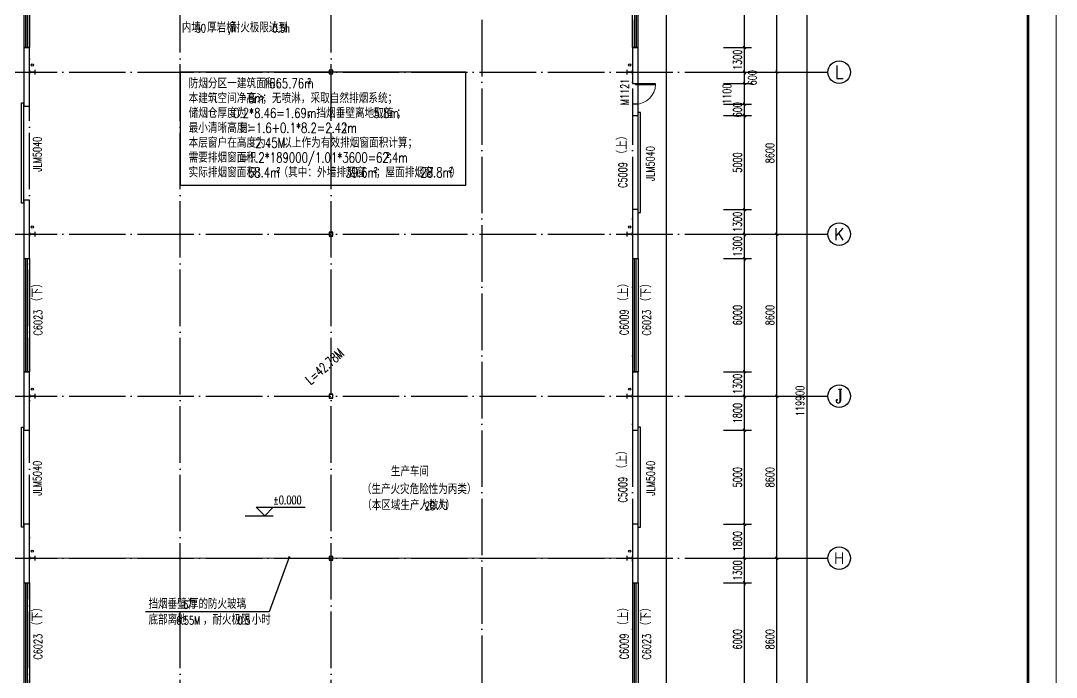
# Model space of a CAD drawing. Extents: x 409931 to 937299, y -508824 to 132289.
# Drawn here: x 509147 to 564097, y -118196 to -83350 of the extents above; entities that cross this region are included whole.
import ezdxf
from ezdxf.enums import TextEntityAlignment as Align

# ---------------------------------------------------------------- set-up
doc = ezdxf.new("R2010")
doc.units = 0
doc.header["$LTSCALE"] = 1500
doc.header["$MEASUREMENT"] = 0
doc.linetypes.add('DASH', pattern=[0.35, 0.25, -0.1])
doc.linetypes.add('DOTE', pattern=[2.42, 2, -0.2, 0.02, -0.2])
doc.layers.get('Defpoints').update_dxf_attribs({"color": 252})
for name, color, linetype in [('07m', 36, 'Continuous'), ('AXIS', 3, 'Continuous'), ('AXIS_TEXT', 7, 'Continuous'), ('COLUMN', 2, 'Continuous'), ('DIM_ELEV', 3, 'Continuous'), ('DIM_LEAD', 3, 'Continuous'), ('DIM_SYMB', 3, 'Continuous'), ('DOTE', 1, 'Continuous'), ('PUB_DIM', 3, 'Continuous'), ('PUB_STRM', 4, 'Continuous'), ('PUB_TEXT', 7, 'Continuous'), ('STAIR', 2, 'Continuous'), ('WALL', 7, 'Continuous'), ('WINDOW', 4, 'Continuous'), ('WINDOW_TEXT', 7, 'Continuous'), ('排烟注明', 6, 'Continuous')]:
    doc.layers.add(name, color=color, linetype=linetype)
doc.layers.add('TK', color=151, linetype='Continuous', lineweight=13)
doc.styles.add('_HZTXT', font='txt.shx', dxfattribs={"width": 0.75, "bigfont": 'HZTXT.shx'})
doc.styles.add('_TCH_AXIS', font='COMPLEX', dxfattribs={"bigfont": 'GBCBIG'})
doc.styles.add('_TCH_DIM', font='SIMPLEX', dxfattribs={"bigfont": 'GBCBIG'})
doc.styles.add('_TCH_DIM_T3', font='SIMPLEX', dxfattribs={"width": 0.705882, "bigfont": 'GBCBIG'})
doc.styles.add('_TCH_WINDOW', font='SIMPLEX', dxfattribs={"bigfont": 'GBCBIG'})
doc.styles.add('COMPLEX', font='COMPLEX')
doc.dimstyles.new('_TCH_ARCH&&150', dxfattribs={"dimtxt": 446.25, "dimasz": 150, "dimexe": 375, "dimexo": 450, "dimgap": 150, "dimtad": 1, "dimdec": 0, "dimzin": 0, "dimdsep": 46, "dimtxsty": '_TCH_DIM_T3', "dimblk": 'ARCHTICK', "dimcen": 0.09, "dimclrt": 7, "dimazin": 2, "dimtfac": 1, "dimtdec": 0, "dimtix": 1, "dimtmove": 2, "dimatfit": 3, "dimfxl": 0, "dimtolj": 1, "dimtzin": 0, "dimarcsym": 0})

# ---------------------------------------------------------------- blocks, each defined once
blk = doc.blocks.new('TK-A0')
at = {"layer": 'TK'}
for p, q in [((1189, 841), (0, 841)), ((1179, 831), (25, 831))]:
    blk.add_line(p, q, dxfattribs=at)
at = {"layer": 'TK', "const_width": 1}
blk.add_lwpolyline([(25, 831), (1179, 831), (1179, 10), (25, 10)], close=True, dxfattribs=at)
blk = doc.blocks.new('A$C2EA612DB')
for points in [[(-31700, 68455), (-31700, 68675), (-31710, 68675), (-31710, 68569), (-31990, 68569), (-31990, 68675), (-32000, 68675), (-32000, 68455), (-31990, 68455), (-31990, 68561), (-31710, 68561), (-31710, 68455)], [(-16100, 68465), (-15900, 68465), (-15900, 68665), (-16100, 68665)], [(-16094, 68471), (-15906, 68471), (-15906, 68659), (-16094, 68659)], [(0, 68455), (0, 68675), (-10, 68675), (-10, 68569), (-290, 68569), (-290, 68675), (-300, 68675), (-300, 68455), (-290, 68455), (-290, 68561), (-10, 68561), (-10, 68455)], [(-31700, 59855), (-31700, 60075), (-31710, 60075), (-31710, 59969), (-31990, 59969), (-31990, 60075), (-32000, 60075), (-32000, 59855), (-31990, 59855), (-31990, 59961), (-31710, 59961), (-31710, 59855)], [(-16100, 59865), (-15900, 59865), (-15900, 60065), (-16100, 60065)], [(-16094, 59871), (-15906, 59871), (-15906, 60059), (-16094, 60059)], [(0, 59855), (0, 60075), (-10, 60075), (-10, 59969), (-290, 59969), (-290, 60075), (-300, 60075), (-300, 59855), (-290, 59855), (-290, 59961), (-10, 59961), (-10, 59855)], [(-31700, 51255), (-31700, 51475), (-31710, 51475), (-31710, 51369), (-31990, 51369), (-31990, 51475), (-32000, 51475), (-32000, 51255), (-31990, 51255), (-31990, 51361), (-31710, 51361), (-31710, 51255)], [(-16100, 51265), (-15900, 51265), (-15900, 51465), (-16100, 51465)], [(-16094, 51271), (-15906, 51271), (-15906, 51459), (-16094, 51459)], [(0, 51255), (0, 51475), (-10, 51475), (-10, 51369), (-290, 51369), (-290, 51475), (-300, 51475), (-300, 51255), (-290, 51255), (-290, 51361), (-10, 51361), (-10, 51255)], [(-31700, 42655), (-31700, 42875), (-31710, 42875), (-31710, 42769), (-31990, 42769), (-31990, 42875), (-32000, 42875), (-32000, 42655), (-31990, 42655), (-31990, 42761), (-31710, 42761), (-31710, 42655)], [(-16100, 42665), (-15900, 42665), (-15900, 42865), (-16100, 42865)], [(0, 42655), (0, 42875), (-10, 42875), (-10, 42769), (-290, 42769), (-290, 42875), (-300, 42875), (-300, 42655), (-290, 42655), (-290, 42761), (-10, 42761), (-10, 42655)], [(-16094, 42671), (-15906, 42671), (-15906, 42859), (-16094, 42859)]]:
    blk.add_lwpolyline(points, close=True)
blk = doc.blocks.new('雨水管')
at = {"layer": 'PUB_STRM'}
for centre in [(-32054, 77773), (-346, 77773), (-32054, 69173), (-346, 69173), (-32054, 60573), (-346, 60573), (-32054, 51973), (-346, 51973)]:
    blk.add_circle(centre, 60, dxfattribs=at)
blk = doc.blocks.new('_ArchTick')
at = {"color": 0, "linetype": 'ByBlock', "const_width": 0.4}
blk.add_lwpolyline([(-0.5, -0.5), (0.5, 0.5)], dxfattribs=at)
blk = doc.blocks.new('*D587')
at = {"layer": 'Defpoints', "color": 0}
for p in [(545997, -113177), (547555, -113177), (545997, -119177)]:
    blk.add_point(p, dxfattribs=at)
at = {"layer": 'PUB_DIM', "color": 0, "lineweight": -2}
for p, q in [((546447, -113177), (547930, -113177)), ((547555, -119177), (547555, -113177)), ((546447, -119177), (547930, -119177))]:
    blk.add_line(p, q, dxfattribs=at)
at = {"layer": 'PUB_DIM', "color": 0, "lineweight": -2, "xscale": 150, "yscale": 150, "zscale": 150}
for p, rotation in [((547555, -113177), 90), ((547555, -119177), 270)]:
    blk.add_blockref('_ArchTick', p, dxfattribs=dict(at, rotation=rotation))
at = {"layer": 'PUB_DIM', "color": 7, "insert": (547182, -116177), "char_height": 446.2, "attachment_point": 5, "rotation": 90, "style": '_TCH_DIM_T3'}
blk.add_mtext('\\A1;6000', dxfattribs=at)
blk = doc.blocks.new('*D588')
at = {"layer": 'Defpoints', "color": 0}
for p in [(545997, -111877), (547555, -111877), (545997, -113177)]:
    blk.add_point(p, dxfattribs=at)
at = {"layer": 'PUB_DIM', "color": 0, "lineweight": -2}
for p, q in [((546447, -111877), (547930, -111877)), ((547555, -111877), (547555, -111727)), ((547555, -113177), (547555, -111877)), ((546447, -113177), (547930, -113177)), ((547555, -113177), (547555, -113327))]:
    blk.add_line(p, q, dxfattribs=at)
at = {"layer": 'PUB_DIM', "color": 0, "lineweight": -2, "xscale": 150, "yscale": 150, "zscale": 150}
for p, rotation in [((547555, -111877), 270), ((547555, -113177), 90)]:
    blk.add_blockref('_ArchTick', p, dxfattribs=dict(at, rotation=rotation))
at = {"layer": 'PUB_DIM', "color": 7, "insert": (547182, -112527), "char_height": 446.2, "attachment_point": 5, "rotation": 90, "style": '_TCH_DIM_T3'}
blk.add_mtext('\\A1;1300', dxfattribs=at)
blk = doc.blocks.new('*D589')
at = {"layer": 'Defpoints', "color": 0}
for p in [(545997, -110077), (547555, -110077), (545997, -111877)]:
    blk.add_point(p, dxfattribs=at)
at = {"layer": 'PUB_DIM', "color": 0, "lineweight": -2}
for p, q in [((546447, -110077), (547930, -110077)), ((547555, -111877), (547555, -110077)), ((546447, -111877), (547930, -111877))]:
    blk.add_line(p, q, dxfattribs=at)
at = {"layer": 'PUB_DIM', "color": 0, "lineweight": -2, "xscale": 150, "yscale": 150, "zscale": 150}
for p, rotation in [((547555, -110077), 90), ((547555, -111877), 270)]:
    blk.add_blockref('_ArchTick', p, dxfattribs=dict(at, rotation=rotation))
at = {"layer": 'PUB_DIM', "color": 7, "insert": (547182, -110977), "char_height": 446.2, "attachment_point": 5, "rotation": 90, "style": '_TCH_DIM_T3'}
blk.add_mtext('\\A1;1800', dxfattribs=at)
blk = doc.blocks.new('*D590')
at = {"layer": 'Defpoints', "color": 0}
for p in [(545997, -105077), (547555, -105077), (545997, -110077)]:
    blk.add_point(p, dxfattribs=at)
at = {"layer": 'PUB_DIM', "color": 0, "lineweight": -2}
for p, q in [((546447, -105077), (547930, -105077)), ((547555, -110077), (547555, -105077)), ((546447, -110077), (547930, -110077))]:
    blk.add_line(p, q, dxfattribs=at)
at = {"layer": 'PUB_DIM', "color": 0, "lineweight": -2, "xscale": 150, "yscale": 150, "zscale": 150}
for p, rotation in [((547555, -105077), 90), ((547555, -110077), 270)]:
    blk.add_blockref('_ArchTick', p, dxfattribs=dict(at, rotation=rotation))
at = {"layer": 'PUB_DIM', "color": 7, "insert": (547182, -107577), "char_height": 446.2, "attachment_point": 5, "rotation": 90, "style": '_TCH_DIM_T3'}
blk.add_mtext('\\A1;5000', dxfattribs=at)
blk = doc.blocks.new('*D591')
at = {"layer": 'Defpoints', "color": 0}
for p in [(545997, -103277), (547555, -103277), (545997, -105077)]:
    blk.add_point(p, dxfattribs=at)
at = {"layer": 'PUB_DIM', "color": 0, "lineweight": -2}
for p, q in [((546447, -103277), (547930, -103277)), ((547555, -105077), (547555, -103277)), ((546447, -105077), (547930, -105077))]:
    blk.add_line(p, q, dxfattribs=at)
at = {"layer": 'PUB_DIM', "color": 0, "lineweight": -2, "xscale": 150, "yscale": 150, "zscale": 150}
for p, rotation in [((547555, -103277), 90), ((547555, -105077), 270)]:
    blk.add_blockref('_ArchTick', p, dxfattribs=dict(at, rotation=rotation))
at = {"layer": 'PUB_DIM', "color": 7, "insert": (547182, -104177), "char_height": 446.2, "attachment_point": 5, "rotation": 90, "style": '_TCH_DIM_T3'}
blk.add_mtext('\\A1;1800', dxfattribs=at)
blk = doc.blocks.new('*D592')
at = {"layer": 'Defpoints', "color": 0}
for p in [(545997, -101977), (547555, -101977), (545997, -103277)]:
    blk.add_point(p, dxfattribs=at)
at = {"layer": 'PUB_DIM', "color": 0, "lineweight": -2}
for p, q in [((546447, -101977), (547930, -101977)), ((547555, -101977), (547555, -101827)), ((547555, -103277), (547555, -101977)), ((546447, -103277), (547930, -103277)), ((547555, -103277), (547555, -103427))]:
    blk.add_line(p, q, dxfattribs=at)
at = {"layer": 'PUB_DIM', "color": 0, "lineweight": -2, "xscale": 150, "yscale": 150, "zscale": 150}
for p, rotation in [((547555, -101977), 270), ((547555, -103277), 90)]:
    blk.add_blockref('_ArchTick', p, dxfattribs=dict(at, rotation=rotation))
at = {"layer": 'PUB_DIM', "color": 7, "insert": (547182, -102627), "char_height": 446.2, "attachment_point": 5, "rotation": 90, "style": '_TCH_DIM_T3'}
blk.add_mtext('\\A1;1300', dxfattribs=at)
blk = doc.blocks.new('*D593')
at = {"layer": 'Defpoints', "color": 0}
for p in [(545997, -95977), (547555, -95977), (545997, -101977)]:
    blk.add_point(p, dxfattribs=at)
at = {"layer": 'PUB_DIM', "color": 0, "lineweight": -2}
for p, q in [((546447, -95977), (547930, -95977)), ((547555, -101977), (547555, -95977)), ((546447, -101977), (547930, -101977))]:
    blk.add_line(p, q, dxfattribs=at)
at = {"layer": 'PUB_DIM', "color": 0, "lineweight": -2, "xscale": 150, "yscale": 150, "zscale": 150}
for p, rotation in [((547555, -95977), 90), ((547555, -101977), 270)]:
    blk.add_blockref('_ArchTick', p, dxfattribs=dict(at, rotation=rotation))
at = {"layer": 'PUB_DIM', "color": 7, "insert": (547182, -98977), "char_height": 446.2, "attachment_point": 5, "rotation": 90, "style": '_TCH_DIM_T3'}
blk.add_mtext('\\A1;6000', dxfattribs=at)
blk = doc.blocks.new('*D594')
at = {"layer": 'Defpoints', "color": 0}
for p in [(545997, -94677), (547555, -94677), (545997, -95977)]:
    blk.add_point(p, dxfattribs=at)
at = {"layer": 'PUB_DIM', "color": 0, "lineweight": -2}
for p, q in [((546447, -94677), (547930, -94677)), ((547555, -94677), (547555, -94527)), ((547555, -95977), (547555, -94677)), ((546447, -95977), (547930, -95977)), ((547555, -95977), (547555, -96127))]:
    blk.add_line(p, q, dxfattribs=at)
at = {"layer": 'PUB_DIM', "color": 0, "lineweight": -2, "xscale": 150, "yscale": 150, "zscale": 150}
for p, rotation in [((547555, -94677), 270), ((547555, -95977), 90)]:
    blk.add_blockref('_ArchTick', p, dxfattribs=dict(at, rotation=rotation))
at = {"layer": 'PUB_DIM', "color": 7, "insert": (547182, -95327), "char_height": 446.2, "attachment_point": 5, "rotation": 90, "style": '_TCH_DIM_T3'}
blk.add_mtext('\\A1;1300', dxfattribs=at)
blk = doc.blocks.new('*D595')
at = {"layer": 'Defpoints', "color": 0}
for p in [(545997, -93377), (547555, -93377), (545997, -94677)]:
    blk.add_point(p, dxfattribs=at)
at = {"layer": 'PUB_DIM', "color": 0, "lineweight": -2}
for p, q in [((546447, -93377), (547930, -93377)), ((547555, -93377), (547555, -93227)), ((547555, -94677), (547555, -93377)), ((546447, -94677), (547930, -94677)), ((547555, -94677), (547555, -94827))]:
    blk.add_line(p, q, dxfattribs=at)
at = {"layer": 'PUB_DIM', "color": 0, "lineweight": -2, "xscale": 150, "yscale": 150, "zscale": 150}
for p, rotation in [((547555, -93377), 270), ((547555, -94677), 90)]:
    blk.add_blockref('_ArchTick', p, dxfattribs=dict(at, rotation=rotation))
at = {"layer": 'PUB_DIM', "color": 7, "insert": (547182, -94027), "char_height": 446.2, "attachment_point": 5, "rotation": 90, "style": '_TCH_DIM_T3'}
blk.add_mtext('\\A1;1300', dxfattribs=at)
blk = doc.blocks.new('*D596')
at = {"layer": 'Defpoints', "color": 0}
for p in [(545997, -88377), (547555, -88377), (545997, -93377)]:
    blk.add_point(p, dxfattribs=at)
at = {"layer": 'PUB_DIM', "color": 0, "lineweight": -2}
for p, q in [((546447, -88377), (547930, -88377)), ((547555, -93377), (547555, -88377)), ((546447, -93377), (547930, -93377))]:
    blk.add_line(p, q, dxfattribs=at)
at = {"layer": 'PUB_DIM', "color": 0, "lineweight": -2, "xscale": 150, "yscale": 150, "zscale": 150}
for p, rotation in [((547555, -88377), 90), ((547555, -93377), 270)]:
    blk.add_blockref('_ArchTick', p, dxfattribs=dict(at, rotation=rotation))
at = {"layer": 'PUB_DIM', "color": 7, "insert": (547182, -90877), "char_height": 446.2, "attachment_point": 5, "rotation": 90, "style": '_TCH_DIM_T3'}
blk.add_mtext('\\A1;5000', dxfattribs=at)
blk = doc.blocks.new('*D597')
at = {"layer": 'Defpoints', "color": 0}
for p in [(545997, -87777), (547555, -87777), (545997, -88377)]:
    blk.add_point(p, dxfattribs=at)
at = {"layer": 'PUB_DIM', "color": 0, "lineweight": -2}
for p, q in [((546447, -87777), (547930, -87777)), ((547555, -87777), (547555, -87627)), ((547555, -88377), (547555, -87777)), ((546447, -88377), (547930, -88377)), ((547555, -88377), (547555, -88527))]:
    blk.add_line(p, q, dxfattribs=at)
at = {"layer": 'PUB_DIM', "color": 0, "lineweight": -2, "xscale": 150, "yscale": 150, "zscale": 150}
for p, rotation in [((547555, -87777), 270), ((547555, -88377), 90)]:
    blk.add_blockref('_ArchTick', p, dxfattribs=dict(at, rotation=rotation))
at = {"layer": 'PUB_DIM', "color": 7, "insert": (547182, -88077), "char_height": 446.2, "attachment_point": 5, "rotation": 90, "style": '_TCH_DIM_T3'}
blk.add_mtext('\\A1;600', dxfattribs=at)
blk = doc.blocks.new('*D598')
at = {"layer": 'Defpoints', "color": 0}
for p in [(545997, -86677), (547555, -86677), (545997, -87777)]:
    blk.add_point(p, dxfattribs=at)
at = {"layer": 'PUB_DIM', "color": 0, "lineweight": -2}
for p, q in [((546447, -86677), (547930, -86677)), ((547555, -87777), (547555, -86677)), ((546447, -87777), (547930, -87777))]:
    blk.add_line(p, q, dxfattribs=at)
at = {"layer": 'PUB_DIM', "color": 0, "lineweight": -2, "xscale": 150, "yscale": 150, "zscale": 150}
for p, rotation in [((547555, -86677), 90), ((547555, -87777), 270)]:
    blk.add_blockref('_ArchTick', p, dxfattribs=dict(at, rotation=rotation))
at = {"layer": 'PUB_DIM', "color": 7, "insert": (546618, -87227), "char_height": 446.2, "attachment_point": 5, "rotation": 90, "style": '_TCH_DIM_T3'}
blk.add_mtext('\\A1;1100', dxfattribs=at)
blk = doc.blocks.new('*D599')
at = {"layer": 'Defpoints', "color": 0}
for p in [(545997, -86077), (547555, -86077), (545997, -86677)]:
    blk.add_point(p, dxfattribs=at)
at = {"layer": 'PUB_DIM', "color": 0, "lineweight": -2}
for p, q in [((546447, -86077), (547930, -86077)), ((547555, -86677), (547555, -86077)), ((546447, -86677), (547930, -86677))]:
    blk.add_line(p, q, dxfattribs=at)
at = {"layer": 'PUB_DIM', "color": 0, "lineweight": -2, "xscale": 150, "yscale": 150, "zscale": 150}
for p, rotation in [((547555, -86077), 90), ((547555, -86677), 270)]:
    blk.add_blockref('_ArchTick', p, dxfattribs=dict(at, rotation=rotation))
at = {"layer": 'PUB_DIM', "color": 7, "insert": (547968, -86377), "char_height": 446.2, "attachment_point": 5, "rotation": 90, "style": '_TCH_DIM_T3'}
blk.add_mtext('\\A1;600', dxfattribs=at)
blk = doc.blocks.new('*D600')
at = {"layer": 'Defpoints', "color": 0}
for p in [(545997, -84777), (547555, -84777), (545997, -86077)]:
    blk.add_point(p, dxfattribs=at)
at = {"layer": 'PUB_DIM', "color": 0, "lineweight": -2}
for p, q in [((546447, -84777), (547930, -84777)), ((547555, -84777), (547555, -84627)), ((547555, -86077), (547555, -84777)), ((546447, -86077), (547930, -86077)), ((547555, -86077), (547555, -86227))]:
    blk.add_line(p, q, dxfattribs=at)
at = {"layer": 'PUB_DIM', "color": 0, "lineweight": -2, "xscale": 150, "yscale": 150, "zscale": 150}
for p, rotation in [((547555, -84777), 270), ((547555, -86077), 90)]:
    blk.add_blockref('_ArchTick', p, dxfattribs=dict(at, rotation=rotation))
at = {"layer": 'PUB_DIM', "color": 7, "insert": (547182, -85427), "char_height": 446.2, "attachment_point": 5, "rotation": 90, "style": '_TCH_DIM_T3'}
blk.add_mtext('\\A1;1300', dxfattribs=at)
blk = doc.blocks.new('*D601')
at = {"layer": 'Defpoints', "color": 0}
for p in [(545997, -78777), (547555, -78777), (545997, -84777)]:
    blk.add_point(p, dxfattribs=at)
at = {"layer": 'PUB_DIM', "color": 0, "lineweight": -2}
for p, q in [((546447, -78777), (547930, -78777)), ((547555, -84777), (547555, -78777)), ((546447, -84777), (547930, -84777))]:
    blk.add_line(p, q, dxfattribs=at)
at = {"layer": 'PUB_DIM', "color": 0, "lineweight": -2, "xscale": 150, "yscale": 150, "zscale": 150}
for p, rotation in [((547555, -78777), 90), ((547555, -84777), 270)]:
    blk.add_blockref('_ArchTick', p, dxfattribs=dict(at, rotation=rotation))
at = {"layer": 'PUB_DIM', "color": 7, "insert": (547182, -81777), "char_height": 446.2, "attachment_point": 5, "rotation": 90, "style": '_TCH_DIM_T3'}
blk.add_mtext('\\A1;6000', dxfattribs=at)
blk = doc.blocks.new('*D832')
at = {"layer": 'AXIS', "color": 0, "lineweight": -2}
for p, q in [((544723, -111877), (549648, -111877)), ((549273, -120477), (549273, -111877)), ((544723, -120477), (549648, -120477))]:
    blk.add_line(p, q, dxfattribs=at)
at = {"layer": 'Defpoints', "color": 0}
for p in [(544273, -111877), (549273, -111877), (544273, -120477)]:
    blk.add_point(p, dxfattribs=at)
at = {"layer": 'AXIS', "color": 0, "lineweight": -2, "xscale": 150, "yscale": 150, "zscale": 150}
for p, rotation in [((549273, -111877), 90), ((549273, -120477), 270)]:
    blk.add_blockref('_ArchTick', p, dxfattribs=dict(at, rotation=rotation))
at = {"layer": 'AXIS', "color": 7, "insert": (548900, -116177), "char_height": 446.2, "attachment_point": 5, "rotation": 90, "style": '_TCH_DIM_T3'}
blk.add_mtext('\\A1;8600', dxfattribs=at)
blk = doc.blocks.new('*D833')
at = {"layer": 'AXIS', "color": 0, "lineweight": -2}
for p, q in [((544723, -103277), (549648, -103277)), ((549273, -111877), (549273, -103277)), ((544723, -111877), (549648, -111877))]:
    blk.add_line(p, q, dxfattribs=at)
at = {"layer": 'Defpoints', "color": 0}
for p in [(544273, -103277), (549273, -103277), (544273, -111877)]:
    blk.add_point(p, dxfattribs=at)
at = {"layer": 'AXIS', "color": 0, "lineweight": -2, "xscale": 150, "yscale": 150, "zscale": 150}
for p, rotation in [((549273, -103277), 90), ((549273, -111877), 270)]:
    blk.add_blockref('_ArchTick', p, dxfattribs=dict(at, rotation=rotation))
at = {"layer": 'AXIS', "color": 7, "insert": (548900, -107577), "char_height": 446.2, "attachment_point": 5, "rotation": 90, "style": '_TCH_DIM_T3'}
blk.add_mtext('\\A1;8600', dxfattribs=at)
blk = doc.blocks.new('*D834')
at = {"layer": 'AXIS', "color": 0, "lineweight": -2}
for p, q in [((544723, -94677), (549648, -94677)), ((549273, -103277), (549273, -94677)), ((544723, -103277), (549648, -103277))]:
    blk.add_line(p, q, dxfattribs=at)
at = {"layer": 'Defpoints', "color": 0}
for p in [(544273, -94677), (549273, -94677), (544273, -103277)]:
    blk.add_point(p, dxfattribs=at)
at = {"layer": 'AXIS', "color": 0, "lineweight": -2, "xscale": 150, "yscale": 150, "zscale": 150}
for p, rotation in [((549273, -94677), 90), ((549273, -103277), 270)]:
    blk.add_blockref('_ArchTick', p, dxfattribs=dict(at, rotation=rotation))
at = {"layer": 'AXIS', "color": 7, "insert": (548900, -98977), "char_height": 446.2, "attachment_point": 5, "rotation": 90, "style": '_TCH_DIM_T3'}
blk.add_mtext('\\A1;8600', dxfattribs=at)
blk = doc.blocks.new('*D835')
at = {"layer": 'AXIS', "color": 0, "lineweight": -2}
for p, q in [((544723, -86077), (549648, -86077)), ((549273, -94677), (549273, -86077)), ((544723, -94677), (549648, -94677))]:
    blk.add_line(p, q, dxfattribs=at)
at = {"layer": 'Defpoints', "color": 0}
for p in [(544273, -86077), (549273, -86077), (544273, -94677)]:
    blk.add_point(p, dxfattribs=at)
at = {"layer": 'AXIS', "color": 0, "lineweight": -2, "xscale": 150, "yscale": 150, "zscale": 150}
for p, rotation in [((549273, -86077), 90), ((549273, -94677), 270)]:
    blk.add_blockref('_ArchTick', p, dxfattribs=dict(at, rotation=rotation))
at = {"layer": 'AXIS', "color": 7, "insert": (548900, -90377), "char_height": 446.2, "attachment_point": 5, "rotation": 90, "style": '_TCH_DIM_T3'}
blk.add_mtext('\\A1;8600', dxfattribs=at)
blk = doc.blocks.new('*D836')
at = {"layer": 'AXIS', "color": 0, "lineweight": -2}
for p, q in [((544723, -77477), (549648, -77477)), ((549273, -86077), (549273, -77477)), ((544723, -86077), (549648, -86077))]:
    blk.add_line(p, q, dxfattribs=at)
at = {"layer": 'Defpoints', "color": 0}
for p in [(544273, -77477), (549273, -77477), (544273, -86077)]:
    blk.add_point(p, dxfattribs=at)
at = {"layer": 'AXIS', "color": 0, "lineweight": -2, "xscale": 150, "yscale": 150, "zscale": 150}
for p, rotation in [((549273, -77477), 90), ((549273, -86077), 270)]:
    blk.add_blockref('_ArchTick', p, dxfattribs=dict(at, rotation=rotation))
at = {"layer": 'AXIS', "color": 7, "insert": (548900, -81777), "char_height": 446.2, "attachment_point": 5, "rotation": 90, "style": '_TCH_DIM_T3'}
blk.add_mtext('\\A1;8600', dxfattribs=at)
blk = doc.blocks.new('*D842')
at = {"layer": 'AXIS', "color": 0, "lineweight": -2}
for p, q in [((544723, -43577), (551248, -43577)), ((550873, -163477), (550873, -43577)), ((544723, -163477), (551248, -163477))]:
    blk.add_line(p, q, dxfattribs=at)
at = {"layer": 'Defpoints', "color": 0}
for p in [(544273, -43577), (550873, -43577), (544273, -163477)]:
    blk.add_point(p, dxfattribs=at)
at = {"layer": 'AXIS', "color": 0, "lineweight": -2, "xscale": 150, "yscale": 150, "zscale": 150}
for p, rotation in [((550873, -43577), 90), ((550873, -163477), 270)]:
    blk.add_blockref('_ArchTick', p, dxfattribs=dict(at, rotation=rotation))
at = {"layer": 'AXIS', "color": 7, "insert": (550500, -103527), "char_height": 446.2, "attachment_point": 5, "rotation": 90, "style": '_TCH_DIM_T3'}
blk.add_mtext('\\A1;119900', dxfattribs=at)
blk = doc.blocks.new('_AXISO')
blk.add_circle((0, 0), 0.5)
at = {"layer": 'AXIS_TEXT', "style": 'COMPLEX', "width": 1.041667}
blk.add_attdef('A', text='', height=0.56, dxfattribs=at).set_placement((-0.25, -0.28), (0.25, -0.28), align=Align.FIT)
blk = doc.blocks.new('$DorLib2D$00000126')
at = {"color": 0, "linetype": 'Continuous'}
for p, q in [((-0.532, 0.5), (-0.532, 0.9)), ((0.532, 0.9), (0.532, 0.5))]:
    blk.add_line(p, q, dxfattribs=at)
at = {"color": 0, "linetype": 'DASH'}
for p, q in [((-0.532, 0.9), (0.532, 0.9)), ((-0.532, 0.5), (0.532, 0.5))]:
    blk.add_line(p, q, dxfattribs=at)
blk = doc.blocks.new('$TCHSYS$WIN2D')
for p, q in [((-0.5, 0.5), (0.5, 0.5)), ((-0.5, 0.5), (-0.5, -0.5)), ((0.5, 0.5), (0.5, -0.5)), ((0.5, 0.1667), (-0.5, 0.1667)), ((0.5, -0.1667), (-0.5, -0.1667)), ((-0.5, -0.5), (0.5, -0.5))]:
    blk.add_line(p, q)
blk = doc.blocks.new('$DorLib2D$00000001')
for p, q in [((0.45, 0.975), (0.5, 0.975)), ((0.45, 0), (0.45, 0.975)), ((0.5, 0), (0.5, 0.975)), ((0.5, 0), (0.45, 0))]:
    blk.add_line(p, q)
at = {"lineweight": 13}
blk.add_arc((0.475, 0), 0.975, 91.4693, 180, dxfattribs=at)

msp = doc.modelspace()

# ---------------------------------------------------------------- linework, layer by layer
at = {"layer": 'AXIS'}
for p, q in [((545976.3, -86077.5), (551976.3, -86077.5)), ((545976.3, -94677.5), (551976.3, -94677.5)), ((545976.3, -103277.5), (551976.3, -103277.5)), ((545976.3, -111877.5), (551976.3, -111877.5))]:
    msp.add_line(p, q, dxfattribs=at)
at = {"layer": 'DIM_ELEV'}
for p, q in [((522099.5, -109621.3), (521649.5, -109171.3)), ((521649.5, -109171.3), (524238.5, -109171.3)), ((522099.5, -109621.3), (522549.5, -109171.3)), ((521049.5, -109621.3), (522549.5, -109621.3))]:
    msp.add_line(p, q, dxfattribs=at)
at = {"layer": 'DIM_LEAD'}
for p, q in [((523396.1, -111828.1), (522325.8, -114718.6)), ((522325.8, -114718.6), (515770.4, -114718.6))]:
    msp.add_line(p, q, dxfattribs=at)
at = {"layer": 'DIM_LEAD', "const_width": 60}
msp.add_lwpolyline([(523406.5, -111799.9, 1), (523385.7, -111856.2, 1)], format="xyb", close=True, dxfattribs=at)
at = {"layer": 'DIM_SYMB'}
for points in [[(509612, -60777.5, 0, 0, 0), (541203.9, -86347.2, 140, 0, 0), (541612, -86677.5, 0, 0, 0)], [(509612, -116177.5, 0, 0, 0), (541219.3, -88126, 140, 0, 0), (541612, -87777.5, 0, 0, 0)], [(509612, -116177.5, 0, 0, 0), (541219.3, -144229, 140, 0, 0), (541612, -144577.5, 0, 0, 0)]]:
    msp.add_lwpolyline(points, format="xyseb", dxfattribs=at)
at = {"layer": 'DOTE', "color": 1, "linetype": 'DOTE'}
for p, q in [((509612, -168525), (509612, -39750.6)), ((517612, -168525), (517612, -39750.6)), ((525612, -168525), (525612, -39750.6)), ((533612, -39750.6), (533612, -168525)), ((541612, -39750.6), (541612, -168525)), ((482670.9, -86077.5), (545935.2, -86077.5)), ((482670.9, -94677.5), (545935.2, -94677.5)), ((482670.9, -103277.5), (545935.2, -103277.5)), ((482670.9, -111877.5), (545935.2, -111877.5))]:
    msp.add_line(p, q, dxfattribs=at)
at = {"layer": 'STAIR'}
msp.add_lwpolyline([(541912, -154627.5), (543412, -154627.5), (543412, -69077.5), (541912, -69077.5)], dxfattribs=at)
at = {"layer": 'WALL'}
for p, q in [((509612, -84777.5), (509312, -84777.5)), ((509312, -84777.5), (509312, -87877.5)), ((509612, -87877.5), (509612, -84777.5)), ((541912, -84777.5), (541612, -84777.5)), ((541612, -84777.5), (541612, -86677.5)), ((541912, -86677.5), (541912, -84777.5)), ((541612, -86677.5), (541912, -86677.5)), ((509312, -87877.5), (509612, -87877.5)), ((541912, -87777.5), (541612, -87777.5)), ((541612, -87777.5), (541612, -88377.5)), ((541912, -88377.5), (541912, -87777.5)), ((541612, -88377.5), (541912, -88377.5)), ((509612, -92877.5), (509312, -92877.5)), ((509312, -92877.5), (509312, -95977.5)), ((509612, -95977.5), (509612, -92877.5)), ((541912, -93377.5), (541612, -93377.5)), ((541612, -93377.5), (541612, -95977.5)), ((541912, -95977.5), (541912, -93377.5)), ((509312, -95977.5), (509612, -95977.5)), ((541612, -95977.5), (541912, -95977.5)), ((509612, -101977.5), (509312, -101977.5)), ((509312, -101977.5), (509312, -105077.5)), ((509612, -105077.5), (509612, -101977.5)), ((541912, -101977.5), (541612, -101977.5)), ((541612, -101977.5), (541612, -105077.5)), ((541912, -105077.5), (541912, -101977.5)), ((509312, -105077.5), (509612, -105077.5)), ((541612, -105077.5), (541912, -105077.5)), ((509612, -110077.5), (509312, -110077.5)), ((509312, -110077.5), (509312, -113177.5)), ((509612, -113177.5), (509612, -110077.5)), ((541912, -110077.5), (541612, -110077.5)), ((541612, -110077.5), (541612, -113177.5)), ((541912, -113177.5), (541912, -110077.5)), ((509312, -113177.5), (509612, -113177.5)), ((541612, -113177.5), (541912, -113177.5))]:
    msp.add_line(p, q, dxfattribs=at)
at = {"layer": 'WINDOW'}
msp.add_line((541912, -87777.5), (541912, -86677.5), dxfattribs=at)
at = {"layer": '排烟注明', "color": 6}
msp.add_lwpolyline([(517612, -92077.5), (532769.8, -92077.5), (532769.8, -86077.5), (517612, -86077.5)], close=True, dxfattribs=at)
at = {"layer": '排烟注明', "color": 2, "linetype": 'DASH', "ltscale": 6, "const_width": 50}
msp.add_lwpolyline([(509612, -111877.5), (541612, -111877.5)], dxfattribs=at)

# ---------------------------------------------------------------- block references
at = {"layer": 'AXIS'}
ref = msp.add_blockref('_AXISO', (552576.3, -86077.5), dxfattribs=dict(at, xscale=1200, yscale=1200, zscale=1200))
ref.add_attrib('A', 'L', dxfattribs={"layer": 'AXIS_TEXT', "height": 683.5, "style": '_TCH_AXIS'}).set_placement((552332.2, -86419.3), (552820.4, -86419.3), align=Align.FIT)
ref = msp.add_blockref('_AXISO', (552576.3, -94677.5), dxfattribs=dict(at, xscale=1200, yscale=1200, zscale=1200))
ref.add_attrib('A', 'K', dxfattribs={"layer": 'AXIS_TEXT', "height": 622.9, "style": '_TCH_AXIS'}).set_placement((552294.5, -94988.9), (552858.1, -94988.9), align=Align.FIT)
ref = msp.add_blockref('_AXISO', (552576.3, -103277.5), dxfattribs=dict(at, xscale=1200, yscale=1200, zscale=1200))
ref.add_attrib('A', 'J', dxfattribs={"layer": 'AXIS_TEXT', "height": 744.1, "style": '_TCH_AXIS'}).set_placement((552381.4, -103649.5), (552771.2, -103649.5), align=Align.FIT)
ref = msp.add_blockref('_AXISO', (552576.3, -111877.5), dxfattribs=dict(at, xscale=1200, yscale=1200, zscale=1200))
ref.add_attrib('A', 'H', dxfattribs={"layer": 'AXIS_TEXT', "height": 608.3, "style": '_TCH_AXIS'}).set_placement((552286.7, -112181.6), (552866, -112181.6), align=Align.FIT)
at = {"layer": 'COLUMN'}
msp.add_blockref('A$C2EA612DB', (541612, -154642.5), dxfattribs=at)
at = {"layer": 'TK', "xscale": 150, "yscale": 150, "zscale": 150, "rotation": 270}
msp.add_blockref('TK-A0', (437946.8, -25973.5), dxfattribs=at)
at = {"layer": 'WINDOW'}
msp.add_blockref('雨水管', (541812, -163477.5), dxfattribs=at)
at = {"layer": 'WINDOW', "yscale": 300}
for p, xscale, zscale, rotation in [((509462, -81777.5), -6000, -6000, 90.00004499500157), ((541762, -81777.5), 6000, 6000, 89.99999998544195), ((509462, -98977.5), -6000, -6000, 90.00004499500157), ((541762, -98977.5), -6000, -6000, 89.99999998544195), ((509462, -116177.5), -6000, -6000, 90.00004499500157), ((541762, -116177.5), -6000, -6000, 89.99999998544195)]:
    msp.add_blockref('$TCHSYS$WIN2D', p, dxfattribs=dict(at, xscale=xscale, zscale=zscale, rotation=rotation))
at = {"layer": 'WINDOW'}
ref = msp.add_blockref('$DorLib2D$00000001', (541762, -87227.5), dxfattribs=dict(at, xscale=1100, yscale=-1100, zscale=1100, rotation=89.99999998544195))
ref.add_attrib('A', 'M1121', (541422.6, -87835), dxfattribs={"layer": 'WINDOW_TEXT', "height": 446.25, "rotation": 90, "style": '_TCH_WINDOW', "width": 0.705882})
ref = msp.add_blockref('$DorLib2D$00000126', (509462, -90377.5), dxfattribs=dict(at, xscale=5000, yscale=300, zscale=5000, rotation=90.00004499500157))
ref.add_attrib('A', 'JLM5040', (510247.6, -91360), dxfattribs={"layer": 'WINDOW_TEXT', "height": 446.25, "rotation": 90.00004, "style": '_TCH_WINDOW', "width": 0.705882})
ref = msp.add_blockref('$DorLib2D$00000126', (541762, -90877.5), dxfattribs=dict(at, xscale=5000, yscale=-300, zscale=5000, rotation=89.99999998544195))
ref.add_attrib('A', 'JLM5040', (542779.2, -91860), dxfattribs={"layer": 'WINDOW_TEXT', "height": 446.25, "rotation": 90, "style": '_TCH_WINDOW', "width": 0.705882})
ref = msp.add_blockref('$DorLib2D$00000126', (509462, -107577.5), dxfattribs=dict(at, xscale=5000, yscale=300, zscale=5000, rotation=90.00004499500157))
ref.add_attrib('A', 'JLM5040', (510247.6, -108560), dxfattribs={"layer": 'WINDOW_TEXT', "height": 446.25, "rotation": 90.00004, "style": '_TCH_WINDOW', "width": 0.705882})
ref = msp.add_blockref('$DorLib2D$00000126', (541762, -107577.5), dxfattribs=dict(at, xscale=5000, yscale=-300, zscale=5000, rotation=89.99999998544195))
ref.add_attrib('A', 'JLM5040', (542799.4, -108560), dxfattribs={"layer": 'WINDOW_TEXT', "height": 446.25, "rotation": 90, "style": '_TCH_WINDOW', "width": 0.705882})

# ---------------------------------------------------------------- texts
at = {"layer": '07m', "color": 2, "style": '_TCH_DIM'}
for p in [(541320, -90708.3), (541392.5, -98526.8), (541320, -107408.3), (541392.5, -115726.8)]:
    msp.add_text('（上）', height=506.38, rotation=90, dxfattribs=at).set_placement(p)
at = {"layer": '07m', "color": 2, "style": '_TCH_DIM', "width": 0.705882}
for s, p in [('C5009', (541320, -92223.3)), ('C6009', (541392.5, -100041.8)), ('C5009', (541320, -108923.3)), ('C6009', (541392.5, -117241.8))]:
    msp.add_text(s, height=446.25, rotation=90, dxfattribs=at).set_placement(p)
at = {"layer": '07m', "color": 2, "style": '_TCH_DIM'}
for s, height, p in [('生产车间', 506.38, (528784.3, -107533.1)), ('（生产火灾危险性为丙类）', 506.383, (527253.1, -108471.2)), ('（本区域生产人数为', 506.38, (527268.9, -109323.5)), ('人）', 506.38, (531186.5, -109323.5))]:
    msp.add_text(s, height=height, dxfattribs=at).set_placement(p)
at = {"layer": '07m', "color": 2, "style": '_TCH_DIM', "width": 0.705882}
msp.add_text('20', height=446.25, dxfattribs=at).set_placement((530586.5, -109323.5))
at = {"layer": 'PUB_TEXT', "style": '_TCH_DIM'}
for s, p in [('内填', (517698.2, -83971.5)), ('厚岩棉', (519035.5, -83971.5)), ('耐火极限达到', (520291.3, -83971.5)), ('挡烟垂壁为', (515927.9, -114561.1)), ('厚的防火玻璃', (518071, -114561.1)), ('底部离地', (515927.9, -115401.1)), ('，耐火极限', (518812.3, -115401.1)), ('小时', (521405.4, -115401.1))]:
    msp.add_text(s, height=506.38, dxfattribs=at).set_placement(p)
at = {"layer": 'PUB_TEXT', "style": '_TCH_DIM', "width": 0.705882}
for s, height, p in [('50', 446.25, (518435.5, -83971.5)), (',', 446.2, (520141.3, -83971.5)), ('0.5h', 446.25, (522503, -83971.5)), ('%%P0.000', 446.25, (522543.5, -109013.8)), ('6', 446.2, (517771, -114561.1)), ('6.55M', 446.25, (517402.3, -115401.1)), ('0.5', 446.25, (520655.4, -115401.1))]:
    msp.add_text(s, height=height, dxfattribs=at).set_placement(p)
msp.add_text('L=42.78M', height=510, rotation=41.58905, dxfattribs=at).set_placement((524537.3, -102690.6))
at = {"layer": 'WINDOW_TEXT', "style": '_TCH_WINDOW'}
for rotation, p in [(90.00004, (510287, -98539.5)), (90, (542587, -98539.5)), (90.00004, (510287, -115739.5)), (90, (542587, -115739.5))]:
    msp.add_text('（下）', height=506.38, rotation=rotation, dxfattribs=at).set_placement(p)
at = {"layer": 'WINDOW_TEXT', "style": '_TCH_WINDOW', "width": 0.705882}
for rotation, p in [(90.00004, (510287, -100054.5)), (90, (542587, -100054.5)), (90.00004, (510287, -117254.5)), (90, (542587, -117254.5))]:
    msp.add_text('C6023', height=446.25, rotation=rotation, dxfattribs=at).set_placement(p)
at = {"layer": '排烟注明', "color": 6, "style": '_HZTXT', "width": 0.75}
for s, height, p in [('防烟分区一建筑面积：', 525, (518054.8, -86938.5, 0)), ('1665.76m', 525, (521992.3, -86938.5, 0)), ('2', 262.5, (524354.8, -86676, 0)), ('本建筑空间净高＞', 525, (518054.8, -87726, 0)), ('6m', 525, (521204.8, -87726, 0)), ('；无喷淋，采取自然排烟系统；', 525, (521962, -87726, 0)), ('储烟仓厚度为', 525, (518054.8, -88513.5, 0)), ('0.2*8.46=1.69m', 525, (520417.3, -88513.5, 0)), ('，挡烟垂壁离地取值', 525, (524324.5, -88513.5, 0)), ('5.8m', 525, (527868.3, -88513.5, 0)), ('；', 525, (529079.8, -88513.5, 0)), ('最小清晰高度：', 525, (518054.8, -89301, 0)), ('H=1.6+0.1*8.2=2.42m', 525, (520811.1, -89301, 0)), ('；', 525, (526232.7, -89301, 0)), ('本层窗户在高度为：', 525, (518054.8, -90088.5, 0)), ('2.45M', 525, (521598.6, -90088.5, 0)), ('以上作为有效排烟窗面积计算；', 525, (523022.1, -90088.5, 0)), ('需要排烟窗面积', 525, (518054.8, -90876, 0)), ('=1.2*189000/1.01*3600=62.4m', 525, (520811.1, -90876, 0)), ('2', 262.5, (528534.6, -90613.5, 0)), ('；', 525, (528640.6, -90876, 0)), ('实际排烟窗面积：', 525, (518054.8, -91663.5, 0)), ('68.4m', 525, (521204.8, -91663.5, 0)), ('2', 262.5, (522719.3, -91401, 0)), ('（其中：外墙排烟窗', 525, (522825.3, -91663.5, 0)), ('39.6m', 525, (526369, -91663.5, 0)), ('2', 262.5, (527883.4, -91401, 0)), ('；屋面排烟窗', 525, (527989.4, -91663.5, 0)), ('28.8m', 525, (530351.9, -91663.5, 0)), ('2', 262.5, (531866.4, -91401, 0)), ('）', 525, (531972.4, -91663.5, 0))]:
    msp.add_text(s, height=height, dxfattribs=at).set_placement(p)

# ---------------------------------------------------------------- dimensions: what is measured, and where the dimension line sits
at = {"layer": 'AXIS'}
for p1, p2, distance, picture, middle in [((544273.1, -163477.5), (544273.1, -43577.5), -6600, '*D842', (550500, -103527.5)), ((544273.1, -86077.5), (544273.1, -77477.5), -5000, '*D836', (548900, -81777.5)), ((544273.1, -94677.5), (544273.1, -86077.5), -5000, '*D835', (548900, -90377.5)), ((544273.1, -103277.5), (544273.1, -94677.5), -5000, '*D834', (548900, -98977.5)), ((544273.1, -111877.5), (544273.1, -103277.5), -5000, '*D833', (548900, -107577.5)), ((544273.1, -120477.5), (544273.1, -111877.5), -5000, '*D832', (548900, -116177.5))]:
    dim = msp.add_aligned_dim(p1=p1, p2=p2, distance=distance, dimstyle='_TCH_ARCH&&150', dxfattribs=at)
    dim.commit()
    dim.dimension.update_dxf_attribs({"geometry": picture, "text_midpoint": middle})
at = {"layer": 'PUB_DIM'}
for p1, p2, picture, middle in [((545996.8, -84777.5), (545996.8, -78777.5), '*D601', (547182.2, -81777.5)), ((545996.8, -86077.5), (545996.8, -84777.5), '*D600', (547182.2, -85427.5)), ((545996.8, -88377.5), (545996.8, -87777.5), '*D597', (547182.2, -88077.5)), ((545996.8, -93377.5), (545996.8, -88377.5), '*D596', (547182.2, -90877.5)), ((545996.8, -94677.5), (545996.8, -93377.5), '*D595', (547182.2, -94027.5)), ((545996.8, -95977.5), (545996.8, -94677.5), '*D594', (547182.2, -95327.5)), ((545996.8, -101977.5), (545996.8, -95977.5), '*D593', (547182.2, -98977.5)), ((545996.8, -103277.5), (545996.8, -101977.5), '*D592', (547182.2, -102627.5)), ((545996.8, -105077.5), (545996.8, -103277.5), '*D591', (547182.2, -104177.5)), ((545996.8, -110077.5), (545996.8, -105077.5), '*D590', (547182.2, -107577.5)), ((545996.8, -111877.5), (545996.8, -110077.5), '*D589', (547182.2, -110977.5)), ((545996.8, -113177.5), (545996.8, -111877.5), '*D588', (547182.2, -112527.5)), ((545996.8, -119177.5), (545996.8, -113177.5), '*D587', (547182.2, -116177.5))]:
    dim = msp.add_aligned_dim(p1=p1, p2=p2, distance=-1558.6, dimstyle='_TCH_ARCH&&150', dxfattribs=at)
    dim.commit()
    dim.dimension.update_dxf_attribs({"geometry": picture, "text_midpoint": middle})
for base, p1, p2, picture, middle in [((547555.4, -86077.5), (545996.8, -86677.5), (545996.8, -86077.5), '*D599', (547967.9, -86377.5)), ((547555.4, -86677.5), (545996.8, -87777.5), (545996.8, -86677.5), '*D598', (546617.9, -87227.5))]:
    dim = msp.add_linear_dim(base=base, p1=p1, p2=p2, angle=90, dimstyle='_TCH_ARCH&&150', dxfattribs=at)
    dim.commit()
    dim.dimension.update_dxf_attribs({"geometry": picture, "text_midpoint": middle, "dimtype": 129})

doc.saveas('drawing.dxf')
